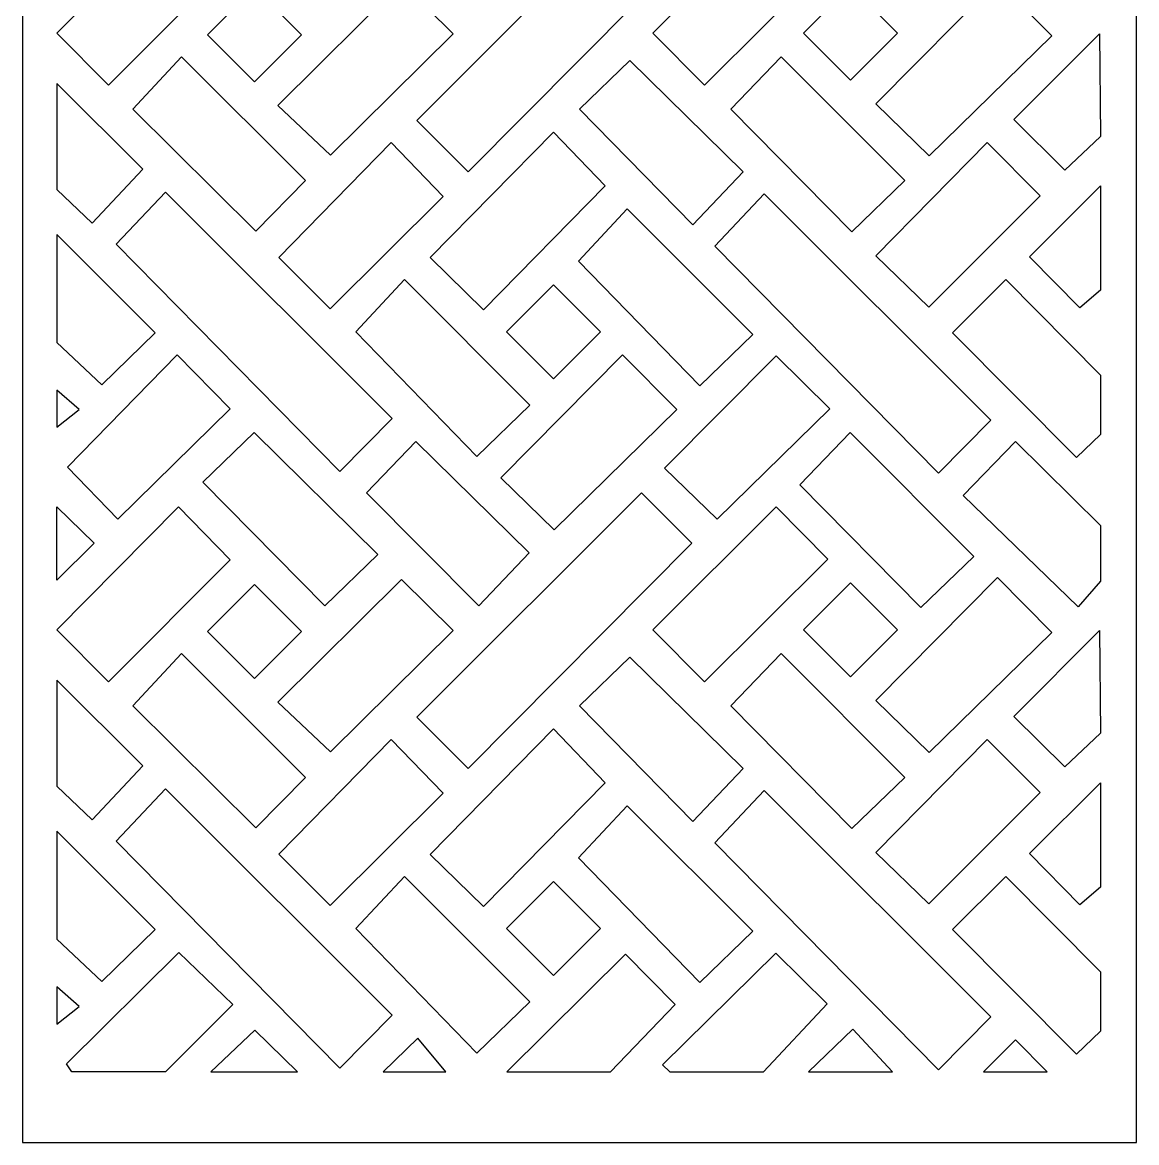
# Model space of a CAD drawing. Header units: centimetres. Extents: x -27.6 to -16.3, y -9.5 to 9.5.
# Drawn here: x -27.57 to -22.52, y -9.5 to -4.42 of the extents above; entities that cross this region are included whole.
import ezdxf

# ---------------------------------------------------------------- set-up
doc = ezdxf.new("R2010")
doc.units = ezdxf.units.CM
doc.header["$MEASUREMENT"] = 0
doc.layers.add('layer 1', color=7, linetype='Continuous')

msp = doc.modelspace()

# ---------------------------------------------------------------- linework, layer by layer
at = {"layer": 'layer 1', "color": 250}
for points, knots in [([(-27.56583, -9.50003), (-27.56583, -9.50003), (-27.56583, 9.5), (-27.56583, 9.5), (-27.56583, 9.5), (-27.56583, 9.5), (-22.51511, 9.5), (-22.51511, 9.5), (-22.51511, 9.5), (-22.51511, 9.5), (-22.51511, -9.50003), (-22.51511, -9.50003), (-22.51511, -9.50003), (-22.51511, -9.50003), (-27.56583, -9.50003), (-27.56583, -9.50003)], [0, 0, 0, 0, 0.2, 0.2, 0.2, 0.2, 0.4, 0.4, 0.4, 0.4, 0.6, 0.6, 0.6, 0.6, 1, 1, 1, 1]), ([(-25.54554, -5.09818), (-25.54554, -5.09818), (-25.77803, -4.86569), (-25.77803, -4.86569), (-25.77803, -4.86569), (-25.77803, -4.86569), (-24.75987, -3.84752), (-24.75987, -3.84752), (-24.75987, -3.84752), (-24.75987, -3.84752), (-24.53139, -4.07601), (-24.53139, -4.07601), (-24.53139, -4.07601), (-24.53139, -4.07601), (-25.54554, -5.09818), (-25.54554, -5.09818)], [0, 0, 0, 0, 0.2, 0.2, 0.2, 0.2, 0.4, 0.4, 0.4, 0.4, 0.6, 0.6, 0.6, 0.6, 1, 1, 1, 1]), ([(-27.17493, -4.70534), (-27.17493, -4.70534), (-27.40949, -4.46927), (-27.40949, -4.46927), (-27.40949, -4.46927), (-27.40949, -4.46927), (-26.85821, -3.91166), (-26.85821, -3.91166), (-26.85821, -3.91166), (-26.85821, -3.91166), (-26.62383, -4.15228), (-26.62383, -4.15228), (-26.62383, -4.15228), (-26.62383, -4.15228), (-27.17493, -4.70534), (-27.17493, -4.70534)], [0, 0, 0, 0, 0.2, 0.2, 0.2, 0.2, 0.4, 0.4, 0.4, 0.4, 0.6, 0.6, 0.6, 0.6, 1, 1, 1, 1]), ([(-24.4732, -4.70534), (-24.4732, -4.70534), (-24.70776, -4.46927), (-24.70776, -4.46927), (-24.70776, -4.46927), (-24.70776, -4.46927), (-24.14846, -3.91166), (-24.14846, -3.91166), (-24.14846, -3.91166), (-24.14846, -3.91166), (-23.91408, -4.14827), (-23.91408, -4.14827), (-23.91408, -4.14827), (-23.91408, -4.14827), (-24.4732, -4.70534), (-24.4732, -4.70534)], [0, 0, 0, 0, 0.2, 0.2, 0.2, 0.2, 0.4, 0.4, 0.4, 0.4, 0.6, 0.6, 0.6, 0.6, 1, 1, 1, 1]), ([(-26.7268, -4.47686), (-26.7268, -4.47686), (-26.51359, -4.26365), (-26.51359, -4.26365), (-26.51359, -4.26365), (-26.51359, -4.26365), (-26.30038, -4.47686), (-26.30038, -4.47686), (-26.30038, -4.47686), (-26.30038, -4.47686), (-26.51359, -4.69007), (-26.51359, -4.69007), (-26.51359, -4.69007), (-26.51359, -4.69007), (-26.7268, -4.47686), (-26.7268, -4.47686)], [0, 0, 0, 0, 0.2, 0.2, 0.2, 0.2, 0.4, 0.4, 0.4, 0.4, 0.6, 0.6, 0.6, 0.6, 1, 1, 1, 1]), ([(-26.1688, -5.02202), (-26.1688, -5.02202), (-26.40737, -4.79797), (-26.40737, -4.79797), (-26.40737, -4.79797), (-26.40737, -4.79797), (-25.84806, -4.24035), (-25.84806, -4.24035), (-25.84806, -4.24035), (-25.84806, -4.24035), (-25.61368, -4.47296), (-25.61368, -4.47296), (-25.61368, -4.47296), (-25.61368, -4.47296), (-26.1688, -5.02202), (-26.1688, -5.02202)], [0, 0, 0, 0, 0.2, 0.2, 0.2, 0.2, 0.4, 0.4, 0.4, 0.4, 0.6, 0.6, 0.6, 0.6, 1, 1, 1, 1]), ([(-24.02508, -4.46884), (-24.02508, -4.46884), (-23.81186, -4.25563), (-23.81186, -4.25563), (-23.81186, -4.25563), (-23.81186, -4.25563), (-23.59865, -4.46884), (-23.59865, -4.46884), (-23.59865, -4.46884), (-23.59865, -4.46884), (-23.81186, -4.68205), (-23.81186, -4.68205), (-23.81186, -4.68205), (-23.81186, -4.68205), (-24.02508, -4.46884), (-24.02508, -4.46884)], [0, 0, 0, 0, 0.2, 0.2, 0.2, 0.2, 0.4, 0.4, 0.4, 0.4, 0.6, 0.6, 0.6, 0.6, 1, 1, 1, 1]), ([(-23.45504, -5.02603), (-23.45504, -5.02603), (-23.69762, -4.78996), (-23.69762, -4.78996), (-23.69762, -4.78996), (-23.69762, -4.78996), (-23.14633, -4.23234), (-23.14633, -4.23234), (-23.14633, -4.23234), (-23.14633, -4.23234), (-22.89993, -4.48098), (-22.89993, -4.48098), (-22.89993, -4.48098), (-22.89993, -4.48098), (-23.45504, -5.02603), (-23.45504, -5.02603)], [0, 0, 0, 0, 0.2, 0.2, 0.2, 0.2, 0.4, 0.4, 0.4, 0.4, 0.6, 0.6, 0.6, 0.6, 1, 1, 1, 1]), ([(-22.8398, -5.09016), (-22.8398, -5.09016), (-22.67946, -4.93784), (-22.67946, -4.93784), (-22.67946, -4.93784), (-22.67946, -4.93784), (-22.68347, -4.47285), (-22.68347, -4.47285), (-22.68347, -4.47285), (-22.68347, -4.47285), (-23.07229, -4.86168), (-23.07229, -4.86168), (-23.07229, -4.86168), (-23.07229, -4.86168), (-22.8398, -5.09016), (-22.8398, -5.09016)], [0, 0, 0, 0, 0.2, 0.2, 0.2, 0.2, 0.4, 0.4, 0.4, 0.4, 0.6, 0.6, 0.6, 0.6, 1, 1, 1, 1]), ([(-26.50758, -5.36675), (-26.50758, -5.36675), (-26.2831, -5.13827), (-26.2831, -5.13827), (-26.2831, -5.13827), (-26.2831, -5.13827), (-26.84429, -4.57707), (-26.84429, -4.57707), (-26.84429, -4.57707), (-26.84429, -4.57707), (-27.06476, -4.81357), (-27.06476, -4.81357), (-27.06476, -4.81357), (-27.06476, -4.81357), (-26.50758, -5.36675), (-26.50758, -5.36675)], [0, 0, 0, 0, 0.2, 0.2, 0.2, 0.2, 0.4, 0.4, 0.4, 0.4, 0.6, 0.6, 0.6, 0.6, 1, 1, 1, 1]), ([(-24.52738, -5.33869), (-24.52738, -5.33869), (-25.04047, -4.81357), (-25.04047, -4.81357), (-25.04047, -4.81357), (-25.04047, -4.81357), (-24.81199, -4.59311), (-24.81199, -4.59311), (-24.81199, -4.59311), (-24.81199, -4.59311), (-24.2989, -5.09818), (-24.2989, -5.09818), (-24.2989, -5.09818), (-24.2989, -5.09818), (-24.52738, -5.33869), (-24.52738, -5.33869)], [0, 0, 0, 0, 0.2, 0.2, 0.2, 0.2, 0.4, 0.4, 0.4, 0.4, 0.6, 0.6, 0.6, 0.6, 1, 1, 1, 1]), ([(-23.80585, -5.37076), (-23.80585, -5.37076), (-23.56534, -5.13827), (-23.56534, -5.13827), (-23.56534, -5.13827), (-23.56534, -5.13827), (-24.12653, -4.57707), (-24.12653, -4.57707), (-24.12653, -4.57707), (-24.12653, -4.57707), (-24.35501, -4.81357), (-24.35501, -4.81357), (-24.35501, -4.81357), (-24.35501, -4.81357), (-23.80585, -5.37076), (-23.80585, -5.37076)], [0, 0, 0, 0, 0.2, 0.2, 0.2, 0.2, 0.4, 0.4, 0.4, 0.4, 0.6, 0.6, 0.6, 0.6, 1, 1, 1, 1]), ([(-27.24915, -5.33068), (-27.24915, -5.33068), (-27.40949, -5.17835), (-27.40949, -5.17835), (-27.40949, -5.17835), (-27.40949, -5.17835), (-27.40949, -4.69733), (-27.40949, -4.69733), (-27.40949, -4.69733), (-27.40949, -4.69733), (-27.02067, -5.08615), (-27.02067, -5.08615), (-27.02067, -5.08615), (-27.02067, -5.08615), (-27.24915, -5.33068), (-27.24915, -5.33068)], [0, 0, 0, 0, 0.2, 0.2, 0.2, 0.2, 0.4, 0.4, 0.4, 0.4, 0.6, 0.6, 0.6, 0.6, 1, 1, 1, 1]), ([(-25.47532, -5.72351), (-25.47532, -5.72351), (-25.71791, -5.48744), (-25.71791, -5.48744), (-25.71791, -5.48744), (-25.71791, -5.48744), (-25.1586, -4.9178), (-25.1586, -4.9178), (-25.1586, -4.9178), (-25.1586, -4.9178), (-24.92422, -5.16243), (-24.92422, -5.16243), (-24.92422, -5.16243), (-24.92422, -5.16243), (-25.47532, -5.72351), (-25.47532, -5.72351)], [0, 0, 0, 0, 0.2, 0.2, 0.2, 0.2, 0.4, 0.4, 0.4, 0.4, 0.6, 0.6, 0.6, 0.6, 1, 1, 1, 1]), ([(-26.17086, -5.7195), (-26.17086, -5.7195), (-26.40336, -5.48701), (-26.40336, -5.48701), (-26.40336, -5.48701), (-26.40336, -5.48701), (-25.89428, -4.9659), (-25.89428, -4.9659), (-25.89428, -4.9659), (-25.89428, -4.9659), (-25.65778, -5.21042), (-25.65778, -5.21042), (-25.65778, -5.21042), (-25.65778, -5.21042), (-26.17086, -5.7195), (-26.17086, -5.7195)], [0, 0, 0, 0, 0.2, 0.2, 0.2, 0.2, 0.4, 0.4, 0.4, 0.4, 0.6, 0.6, 0.6, 0.6, 1, 1, 1, 1]), ([(-23.45711, -5.71148), (-23.45711, -5.71148), (-23.69762, -5.47899), (-23.69762, -5.47899), (-23.69762, -5.47899), (-23.69762, -5.47899), (-23.19255, -4.9659), (-23.19255, -4.9659), (-23.19255, -4.9659), (-23.19255, -4.9659), (-22.95204, -5.20641), (-22.95204, -5.20641), (-22.95204, -5.20641), (-22.95204, -5.20641), (-23.45711, -5.71148), (-23.45711, -5.71148)], [0, 0, 0, 0, 0.2, 0.2, 0.2, 0.2, 0.4, 0.4, 0.4, 0.4, 0.6, 0.6, 0.6, 0.6, 1, 1, 1, 1]), ([(-22.77166, -5.71549), (-22.77166, -5.71549), (-22.67946, -5.63532), (-22.67946, -5.63532), (-22.67946, -5.63532), (-22.67946, -5.63532), (-22.67946, -5.16232), (-22.67946, -5.16232), (-22.67946, -5.16232), (-22.67946, -5.16232), (-23.00014, -5.483), (-23.00014, -5.483), (-23.00014, -5.483), (-23.00014, -5.483), (-22.77166, -5.71549), (-22.77166, -5.71549)], [0, 0, 0, 0, 0.2, 0.2, 0.2, 0.2, 0.4, 0.4, 0.4, 0.4, 0.6, 0.6, 0.6, 0.6, 1, 1, 1, 1]), ([(-26.12677, -6.45707), (-26.12677, -6.45707), (-25.89027, -6.21656), (-25.89027, -6.21656), (-25.89027, -6.21656), (-25.89027, -6.21656), (-26.91645, -5.19038), (-26.91645, -5.19038), (-26.91645, -5.19038), (-26.91645, -5.19038), (-27.14092, -5.42688), (-27.14092, -5.42688), (-27.14092, -5.42688), (-27.14092, -5.42688), (-26.12677, -6.45707), (-26.12677, -6.45707)], [0, 0, 0, 0, 0.2, 0.2, 0.2, 0.2, 0.4, 0.4, 0.4, 0.4, 0.6, 0.6, 0.6, 0.6, 1, 1, 1, 1]), ([(-23.41302, -6.46509), (-23.41302, -6.46509), (-23.17652, -6.22458), (-23.17652, -6.22458), (-23.17652, -6.22458), (-23.17652, -6.22458), (-24.20269, -5.19839), (-24.20269, -5.19839), (-24.20269, -5.19839), (-24.20269, -5.19839), (-24.42717, -5.4349), (-24.42717, -5.4349), (-24.42717, -5.4349), (-24.42717, -5.4349), (-23.41302, -6.46509), (-23.41302, -6.46509)], [0, 0, 0, 0, 0.2, 0.2, 0.2, 0.2, 0.4, 0.4, 0.4, 0.4, 0.6, 0.6, 0.6, 0.6, 1, 1, 1, 1]), ([(-24.49531, -6.06824), (-24.49531, -6.06824), (-24.2548, -5.83575), (-24.2548, -5.83575), (-24.2548, -5.83575), (-24.2548, -5.83575), (-24.82401, -5.26654), (-24.82401, -5.26654), (-24.82401, -5.26654), (-24.82401, -5.26654), (-25.04448, -5.50304), (-25.04448, -5.50304), (-25.04448, -5.50304), (-25.04448, -5.50304), (-24.49531, -6.06824), (-24.49531, -6.06824)], [0, 0, 0, 0, 0.2, 0.2, 0.2, 0.2, 0.4, 0.4, 0.4, 0.4, 0.6, 0.6, 0.6, 0.6, 1, 1, 1, 1]), ([(-27.40949, -5.87182), (-27.40949, -5.87182), (-27.40949, -5.38279), (-27.40949, -5.38279), (-27.40949, -5.38279), (-27.40949, -5.38279), (-26.96455, -5.82773), (-26.96455, -5.82773), (-26.96455, -5.82773), (-26.96455, -5.82773), (-27.20506, -6.06424), (-27.20506, -6.06424), (-27.20506, -6.06424), (-27.20506, -6.06424), (-27.40949, -5.87182), (-27.40949, -5.87182)], [0, 0, 0, 0, 0.2, 0.2, 0.2, 0.2, 0.4, 0.4, 0.4, 0.4, 0.6, 0.6, 0.6, 0.6, 1, 1, 1, 1]), ([(-25.50545, -6.38893), (-25.50545, -6.38893), (-25.26494, -6.15643), (-25.26494, -6.15643), (-25.26494, -6.15643), (-25.26494, -6.15643), (-25.83415, -5.58722), (-25.83415, -5.58722), (-25.83415, -5.58722), (-25.83415, -5.58722), (-26.05462, -5.82372), (-26.05462, -5.82372), (-26.05462, -5.82372), (-26.05462, -5.82372), (-25.50545, -6.38893), (-25.50545, -6.38893)], [0, 0, 0, 0, 0.2, 0.2, 0.2, 0.2, 0.4, 0.4, 0.4, 0.4, 0.6, 0.6, 0.6, 0.6, 1, 1, 1, 1]), ([(-25.37193, -5.82372), (-25.37193, -5.82372), (-25.15872, -5.61051), (-25.15872, -5.61051), (-25.15872, -5.61051), (-25.15872, -5.61051), (-24.94551, -5.82372), (-24.94551, -5.82372), (-24.94551, -5.82372), (-24.94551, -5.82372), (-25.15872, -6.03694), (-25.15872, -6.03694), (-25.15872, -6.03694), (-25.15872, -6.03694), (-25.37193, -5.82372), (-25.37193, -5.82372)], [0, 0, 0, 0, 0.2, 0.2, 0.2, 0.2, 0.4, 0.4, 0.4, 0.4, 0.6, 0.6, 0.6, 0.6, 1, 1, 1, 1]), ([(-22.78769, -6.39294), (-22.78769, -6.39294), (-22.67946, -6.28871), (-22.67946, -6.28871), (-22.67946, -6.28871), (-22.67946, -6.28871), (-22.67946, -6.02014), (-22.67946, -6.02014), (-22.67946, -6.02014), (-22.67946, -6.02014), (-23.10837, -5.58722), (-23.10837, -5.58722), (-23.10837, -5.58722), (-23.10837, -5.58722), (-23.34888, -5.82773), (-23.34888, -5.82773), (-23.34888, -5.82773), (-23.34888, -5.82773), (-22.78769, -6.39294), (-22.78769, -6.39294)], [0, 0, 0, 0, 0.1666667, 0.1666667, 0.1666667, 0.1666667, 0.3333333, 0.3333333, 0.3333333, 0.3333333, 0.5, 0.5, 0.5, 0.5, 0.6666667, 0.6666667, 0.6666667, 0.6666667, 1, 1, 1, 1]), ([(-27.13291, -6.67353), (-27.13291, -6.67353), (-27.36139, -6.43703), (-27.36139, -6.43703), (-27.36139, -6.43703), (-27.36139, -6.43703), (-26.86434, -5.92795), (-26.86434, -5.92795), (-26.86434, -5.92795), (-26.86434, -5.92795), (-26.62383, -6.17246), (-26.62383, -6.17246), (-26.62383, -6.17246), (-26.62383, -6.17246), (-27.13291, -6.67353), (-27.13291, -6.67353)], [0, 0, 0, 0, 0.2, 0.2, 0.2, 0.2, 0.4, 0.4, 0.4, 0.4, 0.6, 0.6, 0.6, 0.6, 1, 1, 1, 1]), ([(-25.15465, -6.72164), (-25.15465, -6.72164), (-25.39722, -6.48556), (-25.39722, -6.48556), (-25.39722, -6.48556), (-25.39722, -6.48556), (-24.84594, -5.92795), (-24.84594, -5.92795), (-24.84594, -5.92795), (-24.84594, -5.92795), (-24.59953, -6.17659), (-24.59953, -6.17659), (-24.59953, -6.17659), (-24.59953, -6.17659), (-25.15465, -6.72164), (-25.15465, -6.72164)], [0, 0, 0, 0, 0.2, 0.2, 0.2, 0.2, 0.4, 0.4, 0.4, 0.4, 0.6, 0.6, 0.6, 0.6, 1, 1, 1, 1]), ([(-24.41708, -6.67353), (-24.41708, -6.67353), (-24.65565, -6.44147), (-24.65565, -6.44147), (-24.65565, -6.44147), (-24.65565, -6.44147), (-24.14846, -5.93195), (-24.14846, -5.93195), (-24.14846, -5.93195), (-24.14846, -5.93195), (-23.90606, -6.17258), (-23.90606, -6.17258), (-23.90606, -6.17258), (-23.90606, -6.17258), (-24.41708, -6.67353), (-24.41708, -6.67353)], [0, 0, 0, 0, 0.2, 0.2, 0.2, 0.2, 0.4, 0.4, 0.4, 0.4, 0.6, 0.6, 0.6, 0.6, 1, 1, 1, 1]), ([(-27.40949, -6.25665), (-27.40949, -6.25665), (-27.40949, -6.08829), (-27.40949, -6.08829), (-27.40949, -6.08829), (-27.40949, -6.08829), (-27.30928, -6.17648), (-27.30928, -6.17648), (-27.30928, -6.17648), (-27.30928, -6.17648), (-27.40949, -6.25665), (-27.40949, -6.25665)], [0, 0, 0, 0, 0.25, 0.25, 0.25, 0.25, 0.5, 0.5, 0.5, 0.5, 1, 1, 1, 1]), ([(-26.19492, -7.06637), (-26.19492, -7.06637), (-25.9544, -6.83387), (-25.9544, -6.83387), (-25.9544, -6.83387), (-25.9544, -6.83387), (-26.5156, -6.2807), (-26.5156, -6.2807), (-26.5156, -6.2807), (-26.5156, -6.2807), (-26.74809, -6.50517), (-26.74809, -6.50517), (-26.74809, -6.50517), (-26.74809, -6.50517), (-26.19492, -7.06637), (-26.19492, -7.06637)], [0, 0, 0, 0, 0.2, 0.2, 0.2, 0.2, 0.4, 0.4, 0.4, 0.4, 0.6, 0.6, 0.6, 0.6, 1, 1, 1, 1]), ([(-23.49319, -7.07439), (-23.49319, -7.07439), (-23.25268, -6.84189), (-23.25268, -6.84189), (-23.25268, -6.84189), (-23.25268, -6.84189), (-23.81387, -6.2807), (-23.81387, -6.2807), (-23.81387, -6.2807), (-23.81387, -6.2807), (-24.04235, -6.5172), (-24.04235, -6.5172), (-24.04235, -6.5172), (-24.04235, -6.5172), (-23.49319, -7.07439), (-23.49319, -7.07439)], [0, 0, 0, 0, 0.2, 0.2, 0.2, 0.2, 0.4, 0.4, 0.4, 0.4, 0.6, 0.6, 0.6, 0.6, 1, 1, 1, 1]), ([(-25.49744, -7.06637), (-25.49744, -7.06637), (-26.00652, -6.55328), (-26.00652, -6.55328), (-26.00652, -6.55328), (-26.00652, -6.55328), (-25.78204, -6.32078), (-25.78204, -6.32078), (-25.78204, -6.32078), (-25.78204, -6.32078), (-25.26895, -6.82586), (-25.26895, -6.82586), (-25.26895, -6.82586), (-25.26895, -6.82586), (-25.49744, -7.06637), (-25.49744, -7.06637)], [0, 0, 0, 0, 0.2, 0.2, 0.2, 0.2, 0.4, 0.4, 0.4, 0.4, 0.6, 0.6, 0.6, 0.6, 1, 1, 1, 1]), ([(-22.77967, -7.07037), (-22.77967, -7.07037), (-22.67946, -6.95413), (-22.67946, -6.95413), (-22.67946, -6.95413), (-22.67946, -6.95413), (-22.67946, -6.70159), (-22.67946, -6.70159), (-22.67946, -6.70159), (-22.67946, -6.70159), (-23.06428, -6.32078), (-23.06428, -6.32078), (-23.06428, -6.32078), (-23.06428, -6.32078), (-23.30078, -6.5653), (-23.30078, -6.5653), (-23.30078, -6.5653), (-23.30078, -6.5653), (-22.77967, -7.07037), (-22.77967, -7.07037)], [0, 0, 0, 0, 0.1666667, 0.1666667, 0.1666667, 0.1666667, 0.3333333, 0.3333333, 0.3333333, 0.3333333, 0.5, 0.5, 0.5, 0.5, 0.6666667, 0.6666667, 0.6666667, 0.6666667, 1, 1, 1, 1]), ([(-25.54554, -7.80394), (-25.54554, -7.80394), (-25.77803, -7.57144), (-25.77803, -7.57144), (-25.77803, -7.57144), (-25.77803, -7.57144), (-24.75987, -6.55328), (-24.75987, -6.55328), (-24.75987, -6.55328), (-24.75987, -6.55328), (-24.53139, -6.78176), (-24.53139, -6.78176), (-24.53139, -6.78176), (-24.53139, -6.78176), (-25.54554, -7.80394), (-25.54554, -7.80394)], [0, 0, 0, 0, 0.2, 0.2, 0.2, 0.2, 0.4, 0.4, 0.4, 0.4, 0.6, 0.6, 0.6, 0.6, 1, 1, 1, 1]), ([(-27.17493, -7.4111), (-27.17493, -7.4111), (-27.40949, -7.17503), (-27.40949, -7.17503), (-27.40949, -7.17503), (-27.40949, -7.17503), (-26.85821, -6.61741), (-26.85821, -6.61741), (-26.85821, -6.61741), (-26.85821, -6.61741), (-26.62383, -6.85804), (-26.62383, -6.85804), (-26.62383, -6.85804), (-26.62383, -6.85804), (-27.17493, -7.4111), (-27.17493, -7.4111)], [0, 0, 0, 0, 0.2, 0.2, 0.2, 0.2, 0.4, 0.4, 0.4, 0.4, 0.6, 0.6, 0.6, 0.6, 1, 1, 1, 1]), ([(-27.40949, -6.95012), (-27.40949, -6.95012), (-27.24114, -6.78176), (-27.24114, -6.78176), (-27.24114, -6.78176), (-27.24114, -6.78176), (-27.40949, -6.61741), (-27.40949, -6.61741), (-27.40949, -6.61741), (-27.40949, -6.61741), (-27.40949, -6.95012), (-27.40949, -6.95012)], [0, 0, 0, 0, 0.25, 0.25, 0.25, 0.25, 0.5, 0.5, 0.5, 0.5, 1, 1, 1, 1]), ([(-24.4732, -7.4111), (-24.4732, -7.4111), (-24.70776, -7.17503), (-24.70776, -7.17503), (-24.70776, -7.17503), (-24.70776, -7.17503), (-24.14846, -6.61741), (-24.14846, -6.61741), (-24.14846, -6.61741), (-24.14846, -6.61741), (-23.91408, -6.85403), (-23.91408, -6.85403), (-23.91408, -6.85403), (-23.91408, -6.85403), (-24.4732, -7.4111), (-24.4732, -7.4111)], [0, 0, 0, 0, 0.2, 0.2, 0.2, 0.2, 0.4, 0.4, 0.4, 0.4, 0.6, 0.6, 0.6, 0.6, 1, 1, 1, 1]), ([(-26.1688, -7.72777), (-26.1688, -7.72777), (-26.40737, -7.50373), (-26.40737, -7.50373), (-26.40737, -7.50373), (-26.40737, -7.50373), (-25.84806, -6.94611), (-25.84806, -6.94611), (-25.84806, -6.94611), (-25.84806, -6.94611), (-25.61368, -7.17872), (-25.61368, -7.17872), (-25.61368, -7.17872), (-25.61368, -7.17872), (-26.1688, -7.72777), (-26.1688, -7.72777)], [0, 0, 0, 0, 0.2, 0.2, 0.2, 0.2, 0.4, 0.4, 0.4, 0.4, 0.6, 0.6, 0.6, 0.6, 1, 1, 1, 1]), ([(-23.45504, -7.73178), (-23.45504, -7.73178), (-23.69762, -7.49571), (-23.69762, -7.49571), (-23.69762, -7.49571), (-23.69762, -7.49571), (-23.14633, -6.93809), (-23.14633, -6.93809), (-23.14633, -6.93809), (-23.14633, -6.93809), (-22.89993, -7.18674), (-22.89993, -7.18674), (-22.89993, -7.18674), (-22.89993, -7.18674), (-23.45504, -7.73178), (-23.45504, -7.73178)], [0, 0, 0, 0, 0.2, 0.2, 0.2, 0.2, 0.4, 0.4, 0.4, 0.4, 0.6, 0.6, 0.6, 0.6, 1, 1, 1, 1]), ([(-26.7268, -7.18262), (-26.7268, -7.18262), (-26.51359, -6.9694), (-26.51359, -6.9694), (-26.51359, -6.9694), (-26.51359, -6.9694), (-26.30038, -7.18262), (-26.30038, -7.18262), (-26.30038, -7.18262), (-26.30038, -7.18262), (-26.51359, -7.39583), (-26.51359, -7.39583), (-26.51359, -7.39583), (-26.51359, -7.39583), (-26.7268, -7.18262), (-26.7268, -7.18262)], [0, 0, 0, 0, 0.2, 0.2, 0.2, 0.2, 0.4, 0.4, 0.4, 0.4, 0.6, 0.6, 0.6, 0.6, 1, 1, 1, 1]), ([(-24.02508, -7.1746), (-24.02508, -7.1746), (-23.81186, -6.96138), (-23.81186, -6.96138), (-23.81186, -6.96138), (-23.81186, -6.96138), (-23.59865, -7.1746), (-23.59865, -7.1746), (-23.59865, -7.1746), (-23.59865, -7.1746), (-23.81186, -7.38781), (-23.81186, -7.38781), (-23.81186, -7.38781), (-23.81186, -7.38781), (-24.02508, -7.1746), (-24.02508, -7.1746)], [0, 0, 0, 0, 0.2, 0.2, 0.2, 0.2, 0.4, 0.4, 0.4, 0.4, 0.6, 0.6, 0.6, 0.6, 1, 1, 1, 1]), ([(-22.8398, -7.79592), (-22.8398, -7.79592), (-22.67946, -7.6436), (-22.67946, -7.6436), (-22.67946, -7.6436), (-22.67946, -7.6436), (-22.68347, -7.17861), (-22.68347, -7.17861), (-22.68347, -7.17861), (-22.68347, -7.17861), (-23.07229, -7.56743), (-23.07229, -7.56743), (-23.07229, -7.56743), (-23.07229, -7.56743), (-22.8398, -7.79592), (-22.8398, -7.79592)], [0, 0, 0, 0, 0.2, 0.2, 0.2, 0.2, 0.4, 0.4, 0.4, 0.4, 0.6, 0.6, 0.6, 0.6, 1, 1, 1, 1]), ([(-26.50758, -8.07251), (-26.50758, -8.07251), (-26.2831, -7.84402), (-26.2831, -7.84402), (-26.2831, -7.84402), (-26.2831, -7.84402), (-26.84429, -7.28283), (-26.84429, -7.28283), (-26.84429, -7.28283), (-26.84429, -7.28283), (-27.06476, -7.51933), (-27.06476, -7.51933), (-27.06476, -7.51933), (-27.06476, -7.51933), (-26.50758, -8.07251), (-26.50758, -8.07251)], [0, 0, 0, 0, 0.2, 0.2, 0.2, 0.2, 0.4, 0.4, 0.4, 0.4, 0.6, 0.6, 0.6, 0.6, 1, 1, 1, 1]), ([(-24.52738, -8.04445), (-24.52738, -8.04445), (-25.04047, -7.51933), (-25.04047, -7.51933), (-25.04047, -7.51933), (-25.04047, -7.51933), (-24.81199, -7.29886), (-24.81199, -7.29886), (-24.81199, -7.29886), (-24.81199, -7.29886), (-24.2989, -7.80394), (-24.2989, -7.80394), (-24.2989, -7.80394), (-24.2989, -7.80394), (-24.52738, -8.04445), (-24.52738, -8.04445)], [0, 0, 0, 0, 0.2, 0.2, 0.2, 0.2, 0.4, 0.4, 0.4, 0.4, 0.6, 0.6, 0.6, 0.6, 1, 1, 1, 1]), ([(-23.80585, -8.07652), (-23.80585, -8.07652), (-23.56534, -7.84402), (-23.56534, -7.84402), (-23.56534, -7.84402), (-23.56534, -7.84402), (-24.12653, -7.28283), (-24.12653, -7.28283), (-24.12653, -7.28283), (-24.12653, -7.28283), (-24.35501, -7.51933), (-24.35501, -7.51933), (-24.35501, -7.51933), (-24.35501, -7.51933), (-23.80585, -8.07652), (-23.80585, -8.07652)], [0, 0, 0, 0, 0.2, 0.2, 0.2, 0.2, 0.4, 0.4, 0.4, 0.4, 0.6, 0.6, 0.6, 0.6, 1, 1, 1, 1]), ([(-27.24915, -8.03643), (-27.24915, -8.03643), (-27.40949, -7.88411), (-27.40949, -7.88411), (-27.40949, -7.88411), (-27.40949, -7.88411), (-27.40949, -7.40308), (-27.40949, -7.40308), (-27.40949, -7.40308), (-27.40949, -7.40308), (-27.02067, -7.79191), (-27.02067, -7.79191), (-27.02067, -7.79191), (-27.02067, -7.79191), (-27.24915, -8.03643), (-27.24915, -8.03643)], [0, 0, 0, 0, 0.2, 0.2, 0.2, 0.2, 0.4, 0.4, 0.4, 0.4, 0.6, 0.6, 0.6, 0.6, 1, 1, 1, 1]), ([(-25.47532, -8.42927), (-25.47532, -8.42927), (-25.71791, -8.1932), (-25.71791, -8.1932), (-25.71791, -8.1932), (-25.71791, -8.1932), (-25.1586, -7.62355), (-25.1586, -7.62355), (-25.1586, -7.62355), (-25.1586, -7.62355), (-24.92422, -7.86819), (-24.92422, -7.86819), (-24.92422, -7.86819), (-24.92422, -7.86819), (-25.47532, -8.42927), (-25.47532, -8.42927)], [0, 0, 0, 0, 0.2, 0.2, 0.2, 0.2, 0.4, 0.4, 0.4, 0.4, 0.6, 0.6, 0.6, 0.6, 1, 1, 1, 1]), ([(-26.17086, -8.42526), (-26.17086, -8.42526), (-26.40336, -8.19276), (-26.40336, -8.19276), (-26.40336, -8.19276), (-26.40336, -8.19276), (-25.89428, -7.67166), (-25.89428, -7.67166), (-25.89428, -7.67166), (-25.89428, -7.67166), (-25.65778, -7.91618), (-25.65778, -7.91618), (-25.65778, -7.91618), (-25.65778, -7.91618), (-26.17086, -8.42526), (-26.17086, -8.42526)], [0, 0, 0, 0, 0.2, 0.2, 0.2, 0.2, 0.4, 0.4, 0.4, 0.4, 0.6, 0.6, 0.6, 0.6, 1, 1, 1, 1]), ([(-23.45711, -8.41724), (-23.45711, -8.41724), (-23.69762, -8.18475), (-23.69762, -8.18475), (-23.69762, -8.18475), (-23.69762, -8.18475), (-23.19255, -7.67166), (-23.19255, -7.67166), (-23.19255, -7.67166), (-23.19255, -7.67166), (-22.95204, -7.91217), (-22.95204, -7.91217), (-22.95204, -7.91217), (-22.95204, -7.91217), (-23.45711, -8.41724), (-23.45711, -8.41724)], [0, 0, 0, 0, 0.2, 0.2, 0.2, 0.2, 0.4, 0.4, 0.4, 0.4, 0.6, 0.6, 0.6, 0.6, 1, 1, 1, 1]), ([(-22.77166, -8.42125), (-22.77166, -8.42125), (-22.67946, -8.34108), (-22.67946, -8.34108), (-22.67946, -8.34108), (-22.67946, -8.34108), (-22.67946, -7.86808), (-22.67946, -7.86808), (-22.67946, -7.86808), (-22.67946, -7.86808), (-23.00014, -8.18875), (-23.00014, -8.18875), (-23.00014, -8.18875), (-23.00014, -8.18875), (-22.77166, -8.42125), (-22.77166, -8.42125)], [0, 0, 0, 0, 0.2, 0.2, 0.2, 0.2, 0.4, 0.4, 0.4, 0.4, 0.6, 0.6, 0.6, 0.6, 1, 1, 1, 1]), ([(-26.12677, -9.16283), (-26.12677, -9.16283), (-25.89027, -8.92232), (-25.89027, -8.92232), (-25.89027, -8.92232), (-25.89027, -8.92232), (-26.91645, -7.89613), (-26.91645, -7.89613), (-26.91645, -7.89613), (-26.91645, -7.89613), (-27.14092, -8.13264), (-27.14092, -8.13264), (-27.14092, -8.13264), (-27.14092, -8.13264), (-26.12677, -9.16283), (-26.12677, -9.16283)], [0, 0, 0, 0, 0.2, 0.2, 0.2, 0.2, 0.4, 0.4, 0.4, 0.4, 0.6, 0.6, 0.6, 0.6, 1, 1, 1, 1]), ([(-23.41302, -9.17085), (-23.41302, -9.17085), (-23.17652, -8.93033), (-23.17652, -8.93033), (-23.17652, -8.93033), (-23.17652, -8.93033), (-24.20269, -7.90415), (-24.20269, -7.90415), (-24.20269, -7.90415), (-24.20269, -7.90415), (-24.42717, -8.14066), (-24.42717, -8.14066), (-24.42717, -8.14066), (-24.42717, -8.14066), (-23.41302, -9.17085), (-23.41302, -9.17085)], [0, 0, 0, 0, 0.2, 0.2, 0.2, 0.2, 0.4, 0.4, 0.4, 0.4, 0.6, 0.6, 0.6, 0.6, 1, 1, 1, 1]), ([(-24.49531, -8.774), (-24.49531, -8.774), (-24.2548, -8.54151), (-24.2548, -8.54151), (-24.2548, -8.54151), (-24.2548, -8.54151), (-24.82401, -7.9723), (-24.82401, -7.9723), (-24.82401, -7.9723), (-24.82401, -7.9723), (-25.04448, -8.2088), (-25.04448, -8.2088), (-25.04448, -8.2088), (-25.04448, -8.2088), (-24.49531, -8.774), (-24.49531, -8.774)], [0, 0, 0, 0, 0.2, 0.2, 0.2, 0.2, 0.4, 0.4, 0.4, 0.4, 0.6, 0.6, 0.6, 0.6, 1, 1, 1, 1]), ([(-27.40949, -8.57759), (-27.40949, -8.57759), (-27.40949, -8.08854), (-27.40949, -8.08854), (-27.40949, -8.08854), (-27.40949, -8.08854), (-26.96455, -8.53349), (-26.96455, -8.53349), (-26.96455, -8.53349), (-26.96455, -8.53349), (-27.20506, -8.76999), (-27.20506, -8.76999), (-27.20506, -8.76999), (-27.20506, -8.76999), (-27.40949, -8.57759), (-27.40949, -8.57759)], [0, 0, 0, 0, 0.2, 0.2, 0.2, 0.2, 0.4, 0.4, 0.4, 0.4, 0.6, 0.6, 0.6, 0.6, 1, 1, 1, 1]), ([(-25.50545, -9.09468), (-25.50545, -9.09468), (-25.26494, -8.86219), (-25.26494, -8.86219), (-25.26494, -8.86219), (-25.26494, -8.86219), (-25.83415, -8.29298), (-25.83415, -8.29298), (-25.83415, -8.29298), (-25.83415, -8.29298), (-26.05462, -8.52948), (-26.05462, -8.52948), (-26.05462, -8.52948), (-26.05462, -8.52948), (-25.50545, -9.09468), (-25.50545, -9.09468)], [0, 0, 0, 0, 0.2, 0.2, 0.2, 0.2, 0.4, 0.4, 0.4, 0.4, 0.6, 0.6, 0.6, 0.6, 1, 1, 1, 1]), ([(-25.37193, -8.52948), (-25.37193, -8.52948), (-25.15872, -8.31627), (-25.15872, -8.31627), (-25.15872, -8.31627), (-25.15872, -8.31627), (-24.94551, -8.52948), (-24.94551, -8.52948), (-24.94551, -8.52948), (-24.94551, -8.52948), (-25.15872, -8.7427), (-25.15872, -8.7427), (-25.15872, -8.7427), (-25.15872, -8.7427), (-25.37193, -8.52948), (-25.37193, -8.52948)], [0, 0, 0, 0, 0.2, 0.2, 0.2, 0.2, 0.4, 0.4, 0.4, 0.4, 0.6, 0.6, 0.6, 0.6, 1, 1, 1, 1]), ([(-22.78769, -9.09869), (-22.78769, -9.09869), (-22.67946, -8.99447), (-22.67946, -8.99447), (-22.67946, -8.99447), (-22.67946, -8.99447), (-22.67946, -8.7259), (-22.67946, -8.7259), (-22.67946, -8.7259), (-22.67946, -8.7259), (-23.10837, -8.29298), (-23.10837, -8.29298), (-23.10837, -8.29298), (-23.10837, -8.29298), (-23.34888, -8.53349), (-23.34888, -8.53349), (-23.34888, -8.53349), (-23.34888, -8.53349), (-22.78769, -9.09869), (-22.78769, -9.09869)], [0, 0, 0, 0, 0.1666667, 0.1666667, 0.1666667, 0.1666667, 0.3333333, 0.3333333, 0.3333333, 0.3333333, 0.5, 0.5, 0.5, 0.5, 0.6666667, 0.6666667, 0.6666667, 0.6666667, 1, 1, 1, 1]), ([(-26.91645, -9.17886), (-26.91645, -9.17886), (-26.6118, -8.87422), (-26.6118, -8.87422), (-26.6118, -8.87422), (-26.6118, -8.87422), (-26.85632, -8.63771), (-26.85632, -8.63771), (-26.85632, -8.63771), (-26.85632, -8.63771), (-27.3654, -9.14279), (-27.3654, -9.14279), (-27.3654, -9.14279), (-27.3654, -9.14279), (-27.34135, -9.17886), (-27.34135, -9.17886), (-27.34135, -9.17886), (-27.34135, -9.17886), (-26.91645, -9.17886), (-26.91645, -9.17886)], [0, 0, 0, 0, 0.1666667, 0.1666667, 0.1666667, 0.1666667, 0.3333333, 0.3333333, 0.3333333, 0.3333333, 0.5, 0.5, 0.5, 0.5, 0.6666667, 0.6666667, 0.6666667, 0.6666667, 1, 1, 1, 1]), ([(-25.36917, -9.17886), (-25.36917, -9.17886), (-24.83203, -8.64573), (-24.83203, -8.64573), (-24.83203, -8.64573), (-24.83203, -8.64573), (-24.60755, -8.87422), (-24.60755, -8.87422), (-24.60755, -8.87422), (-24.60755, -8.87422), (-24.90017, -9.17886), (-24.90017, -9.17886), (-24.90017, -9.17886), (-24.90017, -9.17886), (-25.36917, -9.17886), (-25.36917, -9.17886)], [0, 0, 0, 0, 0.2, 0.2, 0.2, 0.2, 0.4, 0.4, 0.4, 0.4, 0.6, 0.6, 0.6, 0.6, 1, 1, 1, 1]), ([(-24.6316, -9.17886), (-24.6316, -9.17886), (-24.66367, -9.14679), (-24.66367, -9.14679), (-24.66367, -9.14679), (-24.66367, -9.14679), (-24.15058, -8.64172), (-24.15058, -8.64172), (-24.15058, -8.64172), (-24.15058, -8.64172), (-23.91809, -8.87021), (-23.91809, -8.87021), (-23.91809, -8.87021), (-23.91809, -8.87021), (-24.2067, -9.17886), (-24.2067, -9.17886), (-24.2067, -9.17886), (-24.2067, -9.17886), (-24.6316, -9.17886), (-24.6316, -9.17886)], [0, 0, 0, 0, 0.1666667, 0.1666667, 0.1666667, 0.1666667, 0.3333333, 0.3333333, 0.3333333, 0.3333333, 0.5, 0.5, 0.5, 0.5, 0.6666667, 0.6666667, 0.6666667, 0.6666667, 1, 1, 1, 1]), ([(-27.40949, -8.9624), (-27.40949, -8.9624), (-27.40949, -8.79404), (-27.40949, -8.79404), (-27.40949, -8.79404), (-27.40949, -8.79404), (-27.30928, -8.88223), (-27.30928, -8.88223), (-27.30928, -8.88223), (-27.30928, -8.88223), (-27.40949, -8.9624), (-27.40949, -8.9624)], [0, 0, 0, 0, 0.25, 0.25, 0.25, 0.25, 0.5, 0.5, 0.5, 0.5, 1, 1, 1, 1]), ([(-24.00227, -9.17886), (-24.00227, -9.17886), (-23.80184, -8.98645), (-23.80184, -8.98645), (-23.80184, -8.98645), (-23.80184, -8.98645), (-23.62146, -9.17886), (-23.62146, -9.17886), (-23.62146, -9.17886), (-23.62146, -9.17886), (-24.00227, -9.17886), (-24.00227, -9.17886)], [0, 0, 0, 0, 0.25, 0.25, 0.25, 0.25, 0.5, 0.5, 0.5, 0.5, 1, 1, 1, 1]), ([(-26.71201, -9.17886), (-26.71201, -9.17886), (-26.51159, -8.99046), (-26.51159, -8.99046), (-26.51159, -8.99046), (-26.51159, -8.99046), (-26.31918, -9.17886), (-26.31918, -9.17886), (-26.31918, -9.17886), (-26.31918, -9.17886), (-26.71201, -9.17886), (-26.71201, -9.17886)], [0, 0, 0, 0, 0.25, 0.25, 0.25, 0.25, 0.5, 0.5, 0.5, 0.5, 1, 1, 1, 1]), ([(-25.93036, -9.17886), (-25.93036, -9.17886), (-25.77402, -9.02654), (-25.77402, -9.02654), (-25.77402, -9.02654), (-25.77402, -9.02654), (-25.64575, -9.17886), (-25.64575, -9.17886), (-25.64575, -9.17886), (-25.64575, -9.17886), (-25.93036, -9.17886), (-25.93036, -9.17886)], [0, 0, 0, 0, 0.25, 0.25, 0.25, 0.25, 0.5, 0.5, 0.5, 0.5, 1, 1, 1, 1]), ([(-23.20858, -9.17886), (-23.20858, -9.17886), (-23.06428, -9.03456), (-23.06428, -9.03456), (-23.06428, -9.03456), (-23.06428, -9.03456), (-22.91997, -9.17886), (-22.91997, -9.17886), (-22.91997, -9.17886), (-22.91997, -9.17886), (-23.20858, -9.17886), (-23.20858, -9.17886)], [0, 0, 0, 0, 0.25, 0.25, 0.25, 0.25, 0.5, 0.5, 0.5, 0.5, 1, 1, 1, 1])]:
    msp.add_open_spline(points, degree=3, knots=knots, dxfattribs=at)

doc.saveas('drawing.dxf')
